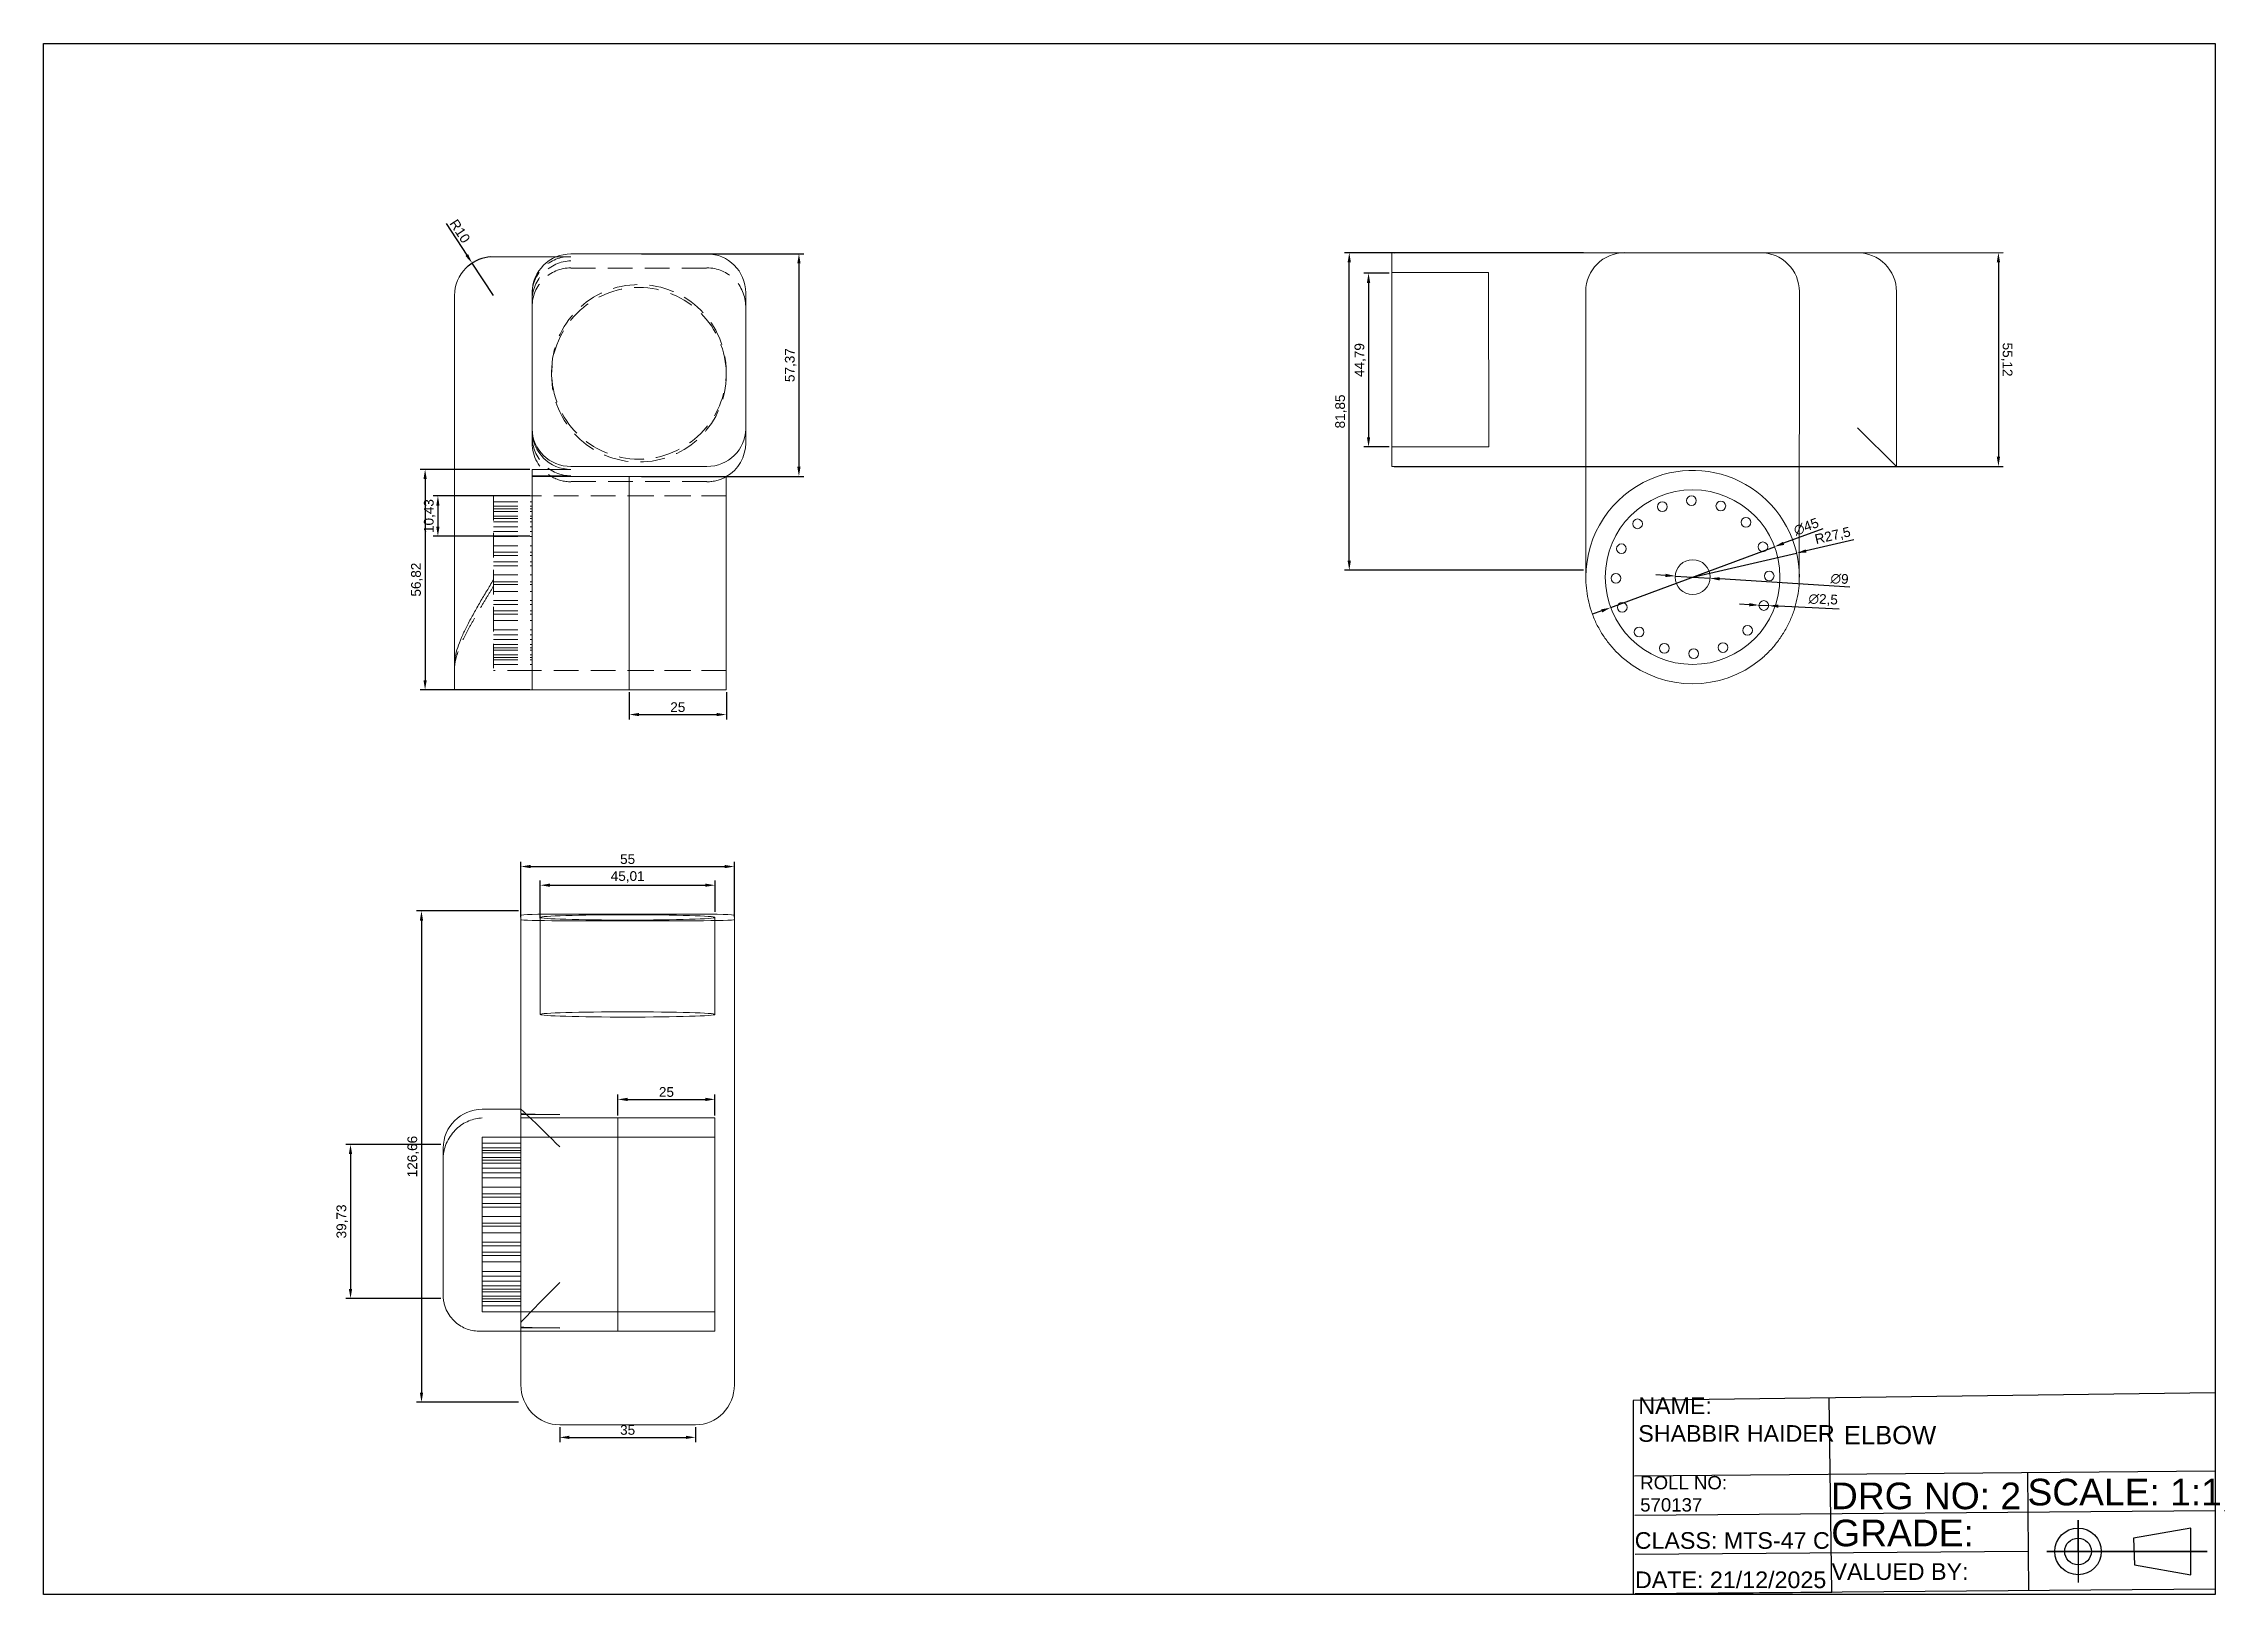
# Paper-space layout 'Layout1' of a CAD drawing. Header units: millimetres. Extents: x -143 to 419, y -104 to 295.
import ezdxf

# ---------------------------------------------------------------- set-up
doc = ezdxf.new("R2010")
doc.units = ezdxf.units.MM
doc.linetypes.add('HIDDENX2', pattern=[19.05, 12.7, -6.35])
doc.styles.get("Standard").update_dxf_attribs({"font": 'arial.ttf'})
doc.dimstyles.new('ISO-25', dxfattribs={"dimtxt": 2.5, "dimasz": 2.5, "dimexe": 1.25, "dimexo": 0.625, "dimtad": 1, "dimtxsty": 'Standard', "dimcen": 2.5, "dimadec": 0, "dimazin": 0, "dimtfac": 1, "dimtmove": 0, "dimatfit": 3, "dimfxl": 1, "dimarcsym": 0})

# ---------------------------------------------------------------- blocks, each defined once
blk = doc.blocks.new('A$Cbcca7b1d')
at = {"color": 0, "linetype": 'Continuous', "lineweight": 0}
for p, q in [((-113.4, 211.1), (-113.4, 111.1)), ((-103.4, 210), (-103.4, 160)), ((-93.4, 211.7), (-23.4, 211.7)), ((-23.4, 208.3), (-93.4, 208.3)), ((-13.4, 210), (-13.4, 160)), ((-3.4, -28.8), (-3.4, 211.1)), ((-133.4, 111.1), (-113.4, 111.1)), ((-113.4, 111.1), (-113.4, 109)), ((-113.4, 111.1), (-113.4, 111.1)), ((-93.4, 108.4), (-113.4, 108.4)), ((-113.4, 108.4), (-113.4, 1.2)), ((-113.4, 106.7), (-63.4, 106.7)), ((-63.4, 75), (-63.4, 106.7)), ((-63.4, 106.7), (-63.4, -3.3)), ((-13.4, 106.7), (-63.4, 106.7)), ((-13.4, 106.7), (-13.4, -3.3)), ((-153.4, 91.1), (-153.4, 21.2)), ((-133.4, 96.7), (-133.4, 6.7)), ((-113.4, 96.7), (-133.4, 96.7)), ((-133.4, 96.7), (-133.4, 70.7)), ((-113.4, 96.7), (-133.4, 96.7)), ((-133.4, 93.6), (-113.4, 93.6)), ((-133.4, 91.3), (-113.4, 91.3)), ((-133.4, 89.9), (-113.4, 89.9)), ((-13.4, 96.7), (-113.4, 96.7)), ((-63.4, 96.7), (-13.4, 96.7)), ((-133.4, 88.6), (-113.4, 88.6)), ((-133.4, 86.3), (-113.4, 86.3)), ((-133.4, 84.9), (-113.4, 84.9)), ((-133.4, 83.3), (-113.4, 83.3)), ((-133.4, 80.8), (-113.4, 80.8)), ((-133.4, 78.3), (-113.4, 78.3)), ((-133.4, 75.8), (-113.4, 75.8)), ((-133.4, 70.9), (-113.4, 70.9)), ((-133.4, 70.7), (-133.4, 6.7)), ((-133.4, 67.6), (-113.4, 67.6)), ((-63.4, -3.3), (-63.4, 75)), ((-133.4, 65.9), (-113.4, 65.9)), ((-133.4, 62.6), (-113.4, 62.6)), ((-133.4, 60.7), (-113.4, 60.7)), ((-133.4, 55.9), (-113.4, 55.9)), ((-133.4, 52.4), (-113.4, 52.4)), ((-133.4, 50.9), (-113.4, 50.9)), ((-133.4, 47.4), (-113.4, 47.4)), ((-133.4, 42.7), (-113.4, 42.7)), ((-133.4, 40.7), (-113.4, 40.7)), ((-133.4, 37.5), (-113.4, 37.5)), ((-133.4, 35.7), (-113.4, 35.7)), ((-133.4, 32.5), (-113.4, 32.5)), ((-133.4, 27.5), (-113.4, 27.5)), ((-133.4, 25.1), (-113.4, 25.1)), ((-133.4, 22.5), (-113.4, 22.5)), ((-153.4, 21.2), (-153.4, 15.4)), ((-133.4, 20.1), (-113.4, 20.1)), ((-133.4, 18.4), (-113.4, 18.4)), ((-133.4, 17.1), (-113.4, 17.1)), ((-133.4, 14.8), (-113.4, 14.8)), ((-133.4, 13.4), (-113.4, 13.4)), ((-133.4, 12.1), (-113.4, 12.1)), ((-133.4, 9.8), (-113.4, 9.8)), ((-113.4, 6.7), (-133.4, 6.7)), ((-113.4, 6.7), (-133.4, 6.7)), ((-13.4, 6.7), (-113.4, 6.7)), ((-113.4, 1.2), (-113.4, -28.8)), ((-63.4, 6.7), (-13.4, 6.7)), ((-134.4, -3.3), (-113.4, -3.3)), ((-113.4, -1.6), (-93.4, -1.6)), ((-113.4, -3.3), (-63.4, -3.3)), ((-13.4, -3.3), (-63.4, -3.3)), ((-113.4, -28.8), (-113.4, -30.9)), ((-3.4, -30.9), (-3.4, -28.8)), ((-93.4, -51.5), (-23.4, -51.5))]:
    blk.add_line(p, q, dxfattribs=at)
blk.add_arc((-133.4, 91.1), 20, 90, 180, dxfattribs=at)
for centre, major_axis, ratio, start_param, end_param in [((-93.4, 211.1), (-20, 0), 0.030353, -1.570796, 0), ((-93.4, 208.9), (-20, 0), 0.030353, 0, 1.570796), ((-23.4, 211.1), (20, 0), 0.030353, 0, 1.570796), ((-23.4, 208.9), (20, 0), 0.030353, -1.570796, 0), ((-58.4, 160), (-45, 0), 0.030353, -3.141592653589793, 3.141592653589793), ((-93.4, 91.1), (-20, 20), 0.01518, -1.555617, -0.015179), ((-93.4, 91.1), (-20, 20), 0.01518, -0.015179, 0.015179), ((-93.4, 21.2), (20, 20), 0.01518, 1.555617, 3.126414)]:
    blk.add_ellipse(centre, major_axis=major_axis, ratio=ratio, start_param=start_param, end_param=end_param, dxfattribs=at)
blk.add_ellipse((-58.4, 210), major_axis=(45, 0), ratio=0.030353, dxfattribs=at)
at = {"color": 0, "linetype": 'Continuous', "lineweight": 0, "extrusion": (0, 0, -1)}
for centre, major_axis, ratio, start_param, end_param in [((-93.4, 109), (20, 0), 0.030353, 1.570796, 3.141593), ((-93.4, -1), (-20, 0), 0.030353, -1.570796, 0), ((-93.4, -30.9), (0, 20.6), 0.970975, -3.141593, -1.570796), ((-23.4, -30.9), (0, 20.6), 0.970975, 1.570796, 3.141593)]:
    blk.add_ellipse(centre, major_axis=major_axis, ratio=ratio, start_param=start_param, end_param=end_param, dxfattribs=at)
at = {"color": 0, "linetype": 'Continuous', "lineweight": 0}
for points, knots in [([(-133.4, 106.7), (-134.5, 106.6), (-135.7, 106.4), (-138, 105.9), (-139.1, 105.6), (-141.3, 104.6), (-142.5, 104.1), (-144.6, 102.7), (-145.6, 101.9), (-147.5, 100.1), (-148.4, 99.1), (-150, 96.9), (-150.8, 95.7), (-152, 93.1), (-152.5, 91.7), (-153, 89.5), (-153.2, 88.7), (-153.4, 87.1), (-153.4, 86.2), (-153.4, 85.4)], [0, 0, 0, 0, 6.522903, 6.522903, 13.045806, 13.045806, 19.568709, 19.568709, 26.091612, 26.091612, 32.614515, 32.614515, 39.137418, 39.137418, 45.660321, 45.660321, 48.921772, 48.921772, 52.183224, 52.183224, 52.183224, 52.183224]), ([(-153.4, 15.4), (-153.4, 14.6), (-153.4, 13.8), (-153.2, 12.3), (-153, 11.5), (-152.5, 9.4), (-152, 8.1), (-150.8, 5.7), (-150, 4.6), (-148.4, 2.6), (-147.5, 1.7), (-145.6, 0.2), (-144.6, -0.5), (-142.5, -1.6), (-141.3, -2.1), (-139.1, -2.8), (-138, -3), (-135.7, -3.3), (-134.5, -3.3), (-133.4, -3.3)], [117.269479, 117.269479, 117.269479, 117.269479, 120.530931, 120.530931, 123.792382, 123.792382, 130.315285, 130.315285, 136.838188, 136.838188, 143.361091, 143.361091, 149.883994, 149.883994, 156.406897, 156.406897, 162.9298, 162.9298, 169.452703, 169.452703, 169.452703, 169.452703])]:
    blk.add_open_spline(points, degree=3, knots=knots, dxfattribs=at)
blk = doc.blocks.new('A$C18f6b74b')
at = {"color": 0, "linetype": 'Continuous', "lineweight": 0, "extrusion": (0, 1, -2.22045e-16)}
for p, q in [((3850.2, 45), (3882.6, 45)), ((3960.2, 46.5), (3890.2, 46.5)), ((3830.2, 25), (3830.2, -164.5)), ((3870.2, 26.5), (3870.2, -43.7)), ((3980.2, -43.7), (3980.2, 26.5)), ((3870.2, -43.7), (3870.2, -44.6)), ((3980.2, -51), (3980.2, -43.7)), ((3870.2, -64.6), (3890.2, -64.6)), ((3870.2, -64.6), (3870.2, -121.5)), ((3890.2, -63), (3960.2, -63)), ((3890.2, -67.9), (3870.2, -67.9)), ((3870.2, -68.2), (3920.2, -68.2)), ((3920.2, -178.2), (3920.2, -68.2)), ((3920.2, -68.2), (3920.2, -178.2)), ((3970.2, -68.2), (3920.2, -68.2)), ((3970.2, -68.2), (3970.2, -178.2)), ((3870.2, -121.5), (3870.2, -178.2)), ((3870.2, -178.2), (3870.2, -121.5)), ((3830.2, -178.2), (3830.2, -164.5)), ((3830.2, -178.2), (3870.2, -178.2)), ((3870.2, -178.2), (3920.2, -178.2)), ((3970.2, -178.2), (3920.2, -178.2))]:
    blk.add_line(p, q, dxfattribs=at)
at = {"color": 0, "linetype": 'HIDDENX2', "lineweight": 0, "extrusion": (0, 1, -2.22045e-16)}
for p, q in [((3882.6, 45), (3889.6, 45)), ((3890.2, 39.2), (3960.2, 39.2)), ((3880.2, -15.8), (3880.2, -14.3)), ((3970.2, -15.8), (3970.2, -14.3)), ((3870.2, -44.6), (3870.2, -47.9)), ((3870.2, -47.9), (3870.2, -51)), ((3850.2, -78.2), (3850.2, -168.2)), ((3870.2, -78.2), (3850.2, -78.2)), ((3850.2, -78.2), (3850.2, -168.2)), ((3870.2, -78.2), (3850.2, -78.2)), ((3970.2, -78.2), (3870.2, -78.2)), ((3960.2, -70.9), (3890.2, -70.9)), ((3920.2, -78.2), (3970.2, -78.2)), ((3850.2, -81.3), (3870.2, -81.3)), ((3850.2, -83.6), (3870.2, -83.6)), ((3850.2, -84.9), (3870.2, -84.9)), ((3850.2, -86.3), (3870.2, -86.3)), ((3850.2, -88.6), (3870.2, -88.6)), ((3850.2, -89.9), (3870.2, -89.9)), ((3850.2, -91.6), (3870.2, -91.6)), ((3850.2, -94.1), (3870.2, -94.1)), ((3850.2, -96.6), (3870.2, -96.6)), ((3850.2, -99.1), (3870.2, -99.1)), ((3850.2, -104), (3870.2, -104)), ((3850.2, -107.2), (3870.2, -107.2)), ((3850.2, -109), (3870.2, -109)), ((3850.2, -112.2), (3870.2, -112.2)), ((3850.2, -114.2), (3870.2, -114.2)), ((3850.2, -118.9), (3870.2, -118.9)), ((3850.2, -122.5), (3870.2, -122.5)), ((3850.2, -123.9), (3870.2, -123.9)), ((3850.2, -127.5), (3870.2, -127.5)), ((3850.2, -132.2), (3870.2, -132.2)), ((3850.2, -134.2), (3870.2, -134.2)), ((3850.2, -137.4), (3870.2, -137.4)), ((3850.2, -139.2), (3870.2, -139.2)), ((3850.2, -142.4), (3870.2, -142.4)), ((3850.2, -147.3), (3870.2, -147.3)), ((3850.2, -149.8), (3870.2, -149.8)), ((3850.2, -152.3), (3870.2, -152.3)), ((3850.2, -154.8), (3870.2, -154.8)), ((3850.2, -156.5), (3870.2, -156.5)), ((3850.2, -157.8), (3870.2, -157.8)), ((3850.2, -160.1), (3870.2, -160.1)), ((3850.2, -161.5), (3870.2, -161.5)), ((3850.2, -162.8), (3870.2, -162.8)), ((3850.2, -165.1), (3870.2, -165.1)), ((3850.2, -168.2), (3850.2, -168.2)), ((3870.2, -168.2), (3850.2, -168.2)), ((3870.2, -168.2), (3850.2, -168.2)), ((3970.2, -168.2), (3870.2, -168.2)), ((3920.2, -168.2), (3970.2, -168.2))]:
    blk.add_line(p, q, dxfattribs=at)
at = {"color": 0, "linetype": 'Continuous', "lineweight": 0, "extrusion": (0, -2.22045e-16, -1)}
for centre, start, end in [((-3850.2, 25), 0, 90), ((-3890.2, 26.5), 0, 90), ((-3960.2, 26.5), 90, 180)]:
    blk.add_arc(centre, 20, start, end, dxfattribs=at)
at = {"color": 0, "linetype": 'HIDDENX2', "lineweight": 0}
for centre, major_axis, ratio, start_param, end_param in [((3890.2, 25), (-14.4, 14.4), 0.970094, -0.800577, 0.770219), ((3890.2, 22.9), (-14.4, -14.4), 0.970094, -2.341015, -0.770219), ((3890.2, 19.3), (-20, 0), 0.999539, -1.570796, 0), ((3960.2, 19.3), (20, 0), 0.999539, 0, 1.570796), ((3925.2, -14.3), (-45, 0), 0.999539, -3.141592653589793, 3.141592653589793), ((3890.2, -51), (-20, 0), 0.999539, 0, 1.012508), ((3890.2, -51), (20, 0), 0.999539, -2.100821, -1.570796), ((3960.2, -51), (20, 0), 0.999539, -1.570796, -1.047198)]:
    blk.add_ellipse(centre, major_axis=major_axis, ratio=ratio, start_param=start_param, end_param=end_param, dxfattribs=at)
blk.add_ellipse((3925.2, -15.8), major_axis=(45, 0), ratio=0.999539, dxfattribs=at)
at = {"color": 0, "linetype": 'Continuous', "lineweight": 0, "extrusion": (7.00649e-46, -2.22045e-16, -1)}
blk.add_ellipse((3890.2, -43.7), major_axis=(20, 0), ratio=0.969186, start_param=-4.712389, end_param=-3.141593, dxfattribs=at)
at = {"color": 0, "linetype": 'Continuous', "lineweight": 0, "extrusion": (1.75162e-46, -2.22045e-16, -1)}
blk.add_ellipse((3890.2, -44.6), major_axis=(-20, 0), ratio=0.999539, start_param=-1.570796, end_param=0, dxfattribs=at)
at = {"color": 0, "linetype": 'Continuous', "lineweight": 0, "extrusion": (0, -2.22045e-16, -1)}
blk.add_ellipse((3960.2, -43.7), major_axis=(20, 0), ratio=0.969186, start_param=0, end_param=1.570796, dxfattribs=at)
at = {"color": 0, "linetype": 'HIDDENX2', "lineweight": 0, "extrusion": (0, -2.22045e-16, -1)}
blk.add_ellipse((3890.2, -47.9), major_axis=(20, 0), ratio=0.999539, start_param=1.570796, end_param=3.141593, dxfattribs=at)
at = {"color": 0, "linetype": 'Continuous', "lineweight": 0}
for centre, start_param, end_param in [((3960.2, -51), -1.047198, 0), ((3890.2, -51), -2.129085, -2.100821)]:
    blk.add_ellipse(centre, major_axis=(20, 0), ratio=0.999539, start_param=start_param, end_param=end_param, dxfattribs=at)
blk.add_open_spline([(3830.2, -164.5), (3830.2, -163.8), (3830.3, -163.1), (3830.5, -161.6), (3830.6, -160.8), (3831.2, -158.5), (3831.7, -156.8), (3832.9, -153.5), (3833.6, -151.7), (3835.2, -148.1), (3836.1, -146.3), (3838, -142.6), (3839.1, -140.7), (3841.2, -136.8), (3842.3, -134.9), (3844.5, -131), (3845.7, -129.1), (3848, -125.3), (3849.1, -123.4), (3850.2, -121.5)], degree=3, knots=[117.269479, 117.269479, 117.269479, 117.269479, 120.530931, 120.530931, 123.792382, 123.792382, 130.315285, 130.315285, 136.838188, 136.838188, 143.361091, 143.361091, 149.883994, 149.883994, 156.406897, 156.406897, 162.9298, 162.9298, 169.452703, 169.452703, 169.452703, 169.452703], dxfattribs=at)
at = {"color": 0, "linetype": 'HIDDENX2', "lineweight": 0}
blk.add_open_spline([(3850.2, -124.9), (3849.1, -126.7), (3848, -128.6), (3845.7, -132.4), (3844.5, -134.3), (3842.3, -138.2), (3841.2, -140.1), (3839.1, -143.8), (3838, -145.7), (3836.1, -149.3), (3835.2, -151.1), (3833.6, -154.5), (3832.9, -156.2), (3831.7, -159.4), (3831.2, -161), (3830.6, -163.2), (3830.5, -163.9), (3830.3, -165.3), (3830.2, -166), (3830.2, -166.7)], degree=3, knots=[0, 0, 0, 0, 6.522903, 6.522903, 13.045806, 13.045806, 19.568709, 19.568709, 26.091612, 26.091612, 32.614515, 32.614515, 39.137418, 39.137418, 45.660321, 45.660321, 48.921772, 48.921772, 52.183224, 52.183224, 52.183224, 52.183224], dxfattribs=at)
blk = doc.blocks.new('A$C8be877e8')
at = {"color": 0, "linetype": 'Continuous', "lineweight": 0, "extrusion": (-2.22045e-16, 1, -2.22045e-16)}
for p, q in [((-1613.1, 169.7), (-1663.1, 168.2)), ((-1733.1, 166.1), (-1853, 162.4)), ((-1852.4, 142.5), (-1853, 162.4)), ((-1663.1, 168.2), (-1733.1, 166.1)), ((-1852.7, 152.3), (-1802.8, 153.8)), ((-1800, 63.9), (-1802.8, 153.8)), ((-1638.1, 1.7), (-1642.5, 148.8)), ((-1589.8, 60.1), (-1592.5, 150.3)), ((-1850.3, 72.2), (-1852.4, 142.5)), ((-1752.5, 145.5), (-1748, -1.7)), ((-1610.4, 79.5), (-1589.8, 60.1)), ((-1849.7, 52.3), (-1850.3, 72.2)), ((-1850, 62.4), (-1800, 63.9)), ((-1749.7, 55.3), (-1639.8, 58.6)), ((-1639.8, 58.6), (-1589.8, 60.1)), ((-1849.7, 52.3), (-1749.7, 55.3))]:
    blk.add_line(p, q, dxfattribs=at)
at = {"color": 0, "linetype": 'Continuous', "lineweight": 0}
blk.add_circle((-1693, 0), 45, dxfattribs=at)
blk.add_circle((-1693, 0), 45, dxfattribs=at)
at = {"color": 0, "linetype": 'Continuous', "lineweight": 0, "extrusion": (4.93038e-32, -2.22045e-16, -1)}
for centre, radius in [((1709.7, 35.8), 2.5), ((1694.8, 39.4), 2.5), ((1679.6, 37.1), 2.5), ((1722.2, 26.6), 2.5), ((1666.4, 29.1), 2.5), ((1730.1, 13.5), 2.5), ((1657.3, 16.7), 2.5), ((1732.5, -1.8), 2.5), ((1693, 0), 9), ((1653.6, 1.8), 2.5), ((1655.9, -13.5), 2.5), ((1728.8, -16.7), 2.5), ((1719.7, -29.1), 2.5), ((1676.3, -35.8), 2.5), ((1663.9, -26.6), 2.5), ((1706.5, -37.1), 2.5), ((1691.3, -39.4), 2.5)]:
    blk.add_circle(centre, radius, dxfattribs=at)
for centre, radius, start, end in [((1612.5, 149.7), 20, 88.2606, 178.2606), ((1732.5, 146.1), 20, 358.2606, 88.2606), ((1662.5, 148.2), 20, 88.2606, 178.2606), ((1693, 0), 55, 228.7394, 307.7818)]:
    blk.add_arc(centre, radius, start, end, dxfattribs=at)
at = {"color": 0, "linetype": 'Continuous', "lineweight": 0}
for start, end in [(115.0582, 181.7394), (1.7394, 115.0582)]:
    blk.add_arc((-1693, 0), 55, start, end, dxfattribs=at)
for points, knots in [([(-1656.8, -41.3), (-1655.9, -40.6), (-1655.2, -39.9), (-1653.6, -38.4), (-1652.9, -37.6), (-1650.8, -35.3), (-1649.5, -33.6), (-1647.1, -30.3), (-1646, -28.5), (-1644, -24.9), (-1643.1, -23.1), (-1641.5, -19.4), (-1640.8, -17.5), (-1639.7, -13.6), (-1639.3, -11.7), (-1638.6, -7.8), (-1638.3, -5.9), (-1638, -2.1), (-1638, -0.2), (-1638.1, 1.7)], [117.269479, 117.269479, 117.269479, 117.269479, 120.530931, 120.530931, 123.792382, 123.792382, 130.315285, 130.315285, 136.838188, 136.838188, 143.361091, 143.361091, 149.883994, 149.883994, 156.406897, 156.406897, 162.9298, 162.9298, 169.452703, 169.452703, 169.452703, 169.452703]), ([(-1748, -1.7), (-1747.9, -3.5), (-1747.8, -5.4), (-1747.3, -9.2), (-1746.9, -11.1), (-1746, -15), (-1745.4, -16.9), (-1744.1, -20.6), (-1743.3, -22.5), (-1741.5, -26.1), (-1740.5, -27.9), (-1738.3, -31.3), (-1737.1, -33), (-1734.5, -36.2), (-1733.1, -37.8), (-1730.8, -40), (-1730, -40.7), (-1728.4, -42.1), (-1727.6, -42.8), (-1726.7, -43.5)], [0, 0, 0, 0, 6.522903, 6.522903, 13.045806, 13.045806, 19.568709, 19.568709, 26.091612, 26.091612, 32.614515, 32.614515, 39.137418, 39.137418, 45.660321, 45.660321, 48.921772, 48.921772, 52.183224, 52.183224, 52.183224, 52.183224])]:
    blk.add_open_spline(points, degree=3, knots=knots, dxfattribs=at)
blk = doc.blocks.new('*D18')
at = {"color": 0, "lineweight": -2, "transparency": 16777216}
for p, q in [((-39.45, 248.99), (-34.12, 240.87)), ((-27.25, 230.43), (-32.74, 238.78))]:
    blk.add_line(p, q, dxfattribs=at)
blk.add_arc((-27.25, 230.43), 10, 93.581, 130.481, dxfattribs=at)
at = {"color": 0, "transparency": 16777216}
blk.add_solid([(-33.77, 241.1), (-34.47, 240.64), (-32.74, 238.78)], dxfattribs=at)
at = {"layer": 'Defpoints', "color": 0, "transparency": 16777216}
for p in [(-32.74, 238.78, 1021164.75), (-27.25, 230.43, 1021164.75)]:
    blk.add_point(p, dxfattribs=at)
at = {"color": 0, "transparency": 16777216, "insert": (-35.88, 247.02), "char_height": 2.5, "attachment_point": 5, "rotation": 303.3191}
blk.add_mtext('R10', dxfattribs=at)
blk = doc.blocks.new('*D19')
at = {"color": 0, "lineweight": -2, "transparency": 16777216}
for p, q in [((10.87, 241.19), (52.7, 241.19)), ((51.45, 238.69), (51.45, 186.31)), ((10.87, 183.81), (52.7, 183.81))]:
    blk.add_line(p, q, dxfattribs=at)
at = {"color": 0, "transparency": 16777216}
for points in [[(51.03, 238.69), (51.87, 238.69), (51.45, 241.19)], [(51.03, 186.31), (51.87, 186.31), (51.45, 183.81)]]:
    blk.add_solid(points, dxfattribs=at)
at = {"layer": 'Defpoints', "color": 0, "transparency": 16777216}
for p in [(10.25, 241.19, 1021164.75), (10.25, 183.81, 1021164.75), (51.45, 183.81)]:
    blk.add_point(p, dxfattribs=at)
at = {"color": 0, "transparency": 16777216, "insert": (49.32, 212.5), "char_height": 2.5, "attachment_point": 5, "rotation": 90}
blk.add_mtext('57,37', dxfattribs=at)
blk = doc.blocks.new('*D20')
at = {"color": 0, "lineweight": -2, "transparency": 16777216}
for p, q in [((-17.88, 185.63), (-46.1, 185.63)), ((-44.85, 183.13), (-44.85, 131.31)), ((-17.88, 128.81), (-46.1, 128.81))]:
    blk.add_line(p, q, dxfattribs=at)
at = {"color": 0, "transparency": 16777216}
for points in [[(-45.26, 183.13), (-44.43, 183.13), (-44.85, 185.63)], [(-45.26, 131.31), (-44.43, 131.31), (-44.85, 128.81)]]:
    blk.add_solid(points, dxfattribs=at)
at = {"layer": 'Defpoints', "color": 0, "transparency": 16777216}
for p in [(-17.25, 185.63, 1021164.75), (-44.85, 128.81), (-17.25, 128.81, 1021164.75)]:
    blk.add_point(p, dxfattribs=at)
at = {"color": 0, "transparency": 16777216, "insert": (-46.97, 157.22), "char_height": 2.5, "attachment_point": 5, "rotation": 90}
blk.add_mtext('56,82', dxfattribs=at)
blk = doc.blocks.new('*D21')
at = {"color": 0, "lineweight": -2, "transparency": 16777216}
for p, q in [((-17.88, 178.81), (-42.8, 178.81)), ((-41.55, 176.31), (-41.55, 170.88)), ((-17.88, 168.38), (-42.8, 168.38))]:
    blk.add_line(p, q, dxfattribs=at)
at = {"color": 0, "transparency": 16777216}
for points in [[(-41.97, 176.31), (-41.14, 176.31), (-41.55, 178.81)], [(-41.97, 170.88), (-41.14, 170.88), (-41.55, 168.38)]]:
    blk.add_solid(points, dxfattribs=at)
at = {"layer": 'Defpoints', "color": 0, "transparency": 16777216}
for p in [(-17.25, 178.81, 1021164.75), (-41.55, 168.38), (-17.25, 168.38, 1021164.75)]:
    blk.add_point(p, dxfattribs=at)
at = {"color": 0, "transparency": 16777216, "insert": (-43.68, 173.6), "char_height": 2.5, "attachment_point": 5, "rotation": 90}
blk.add_mtext('10,43', dxfattribs=at)
blk = doc.blocks.new('*D22')
at = {"color": 0, "lineweight": -2, "transparency": 16777216}
for p, q in [((7.75, 128.19), (7.75, 121.2)), ((32.75, 128.19), (32.75, 121.2)), ((10.25, 122.45), (30.25, 122.45))]:
    blk.add_line(p, q, dxfattribs=at)
at = {"color": 0, "transparency": 16777216}
for points in [[(10.25, 122.87), (10.25, 122.03), (7.75, 122.45)], [(30.25, 122.87), (30.25, 122.03), (32.75, 122.45)]]:
    blk.add_solid(points, dxfattribs=at)
at = {"layer": 'Defpoints', "color": 0, "transparency": 16777216}
for p in [(7.75, 128.81, 1021164.75), (32.75, 128.81, 1021164.75), (32.75, 122.45)]:
    blk.add_point(p, dxfattribs=at)
at = {"color": 0, "transparency": 16777216, "insert": (20.25, 124.35), "char_height": 2.5, "attachment_point": 5}
blk.add_mtext('25', dxfattribs=at)
blk = doc.blocks.new('*D23')
at = {"color": 0, "lineweight": -2, "transparency": 16777216}
for p, q in [((-20.18, 70.27), (-20.18, 84.53)), ((34.82, 70.27), (34.82, 84.53)), ((-17.68, 83.28), (32.32, 83.28))]:
    blk.add_line(p, q, dxfattribs=at)
at = {"color": 0, "transparency": 16777216}
for points in [[(-17.68, 83.7), (-17.68, 82.86), (-20.18, 83.28)], [(32.32, 83.7), (32.32, 82.86), (34.82, 83.28)]]:
    blk.add_solid(points, dxfattribs=at)
at = {"layer": 'Defpoints', "color": 0, "transparency": 16777216}
for p in [(34.82, 83.28), (-20.18, 69.64), (34.82, 69.64)]:
    blk.add_point(p, dxfattribs=at)
at = {"color": 0, "transparency": 16777216, "insert": (7.32, 85.18), "char_height": 2.5, "attachment_point": 5}
blk.add_mtext('55', dxfattribs=at)
blk = doc.blocks.new('*D24')
at = {"color": 0, "lineweight": -2, "transparency": 16777216}
for p, q in [((-15.18, 70), (-15.18, 79.72)), ((29.83, 71.59), (29.83, 79.72)), ((-12.68, 78.47), (27.33, 78.47))]:
    blk.add_line(p, q, dxfattribs=at)
at = {"color": 0, "transparency": 16777216}
for points in [[(-12.68, 78.89), (-12.68, 78.06), (-15.18, 78.47)], [(27.33, 78.89), (27.33, 78.06), (29.83, 78.47)]]:
    blk.add_solid(points, dxfattribs=at)
at = {"layer": 'Defpoints', "color": 0, "transparency": 16777216}
for p in [(29.83, 78.47), (-15.18, 69.38), (29.83, 70.97)]:
    blk.add_point(p, dxfattribs=at)
at = {"color": 0, "transparency": 16777216, "insert": (7.33, 80.6), "char_height": 2.5, "attachment_point": 5}
blk.add_mtext('45,01', dxfattribs=at)
blk = doc.blocks.new('*D25')
at = {"color": 0, "lineweight": -2, "transparency": 16777216}
for p, q in [((-20.8, 71.87), (-47.03, 71.87)), ((-45.78, 69.37), (-45.78, -52.29)), ((-20.8, -54.79), (-47.03, -54.79))]:
    blk.add_line(p, q, dxfattribs=at)
at = {"color": 0, "transparency": 16777216}
for points in [[(-46.2, 69.37), (-45.36, 69.37), (-45.78, 71.87)], [(-46.2, -52.29), (-45.36, -52.29), (-45.78, -54.79)]]:
    blk.add_solid(points, dxfattribs=at)
at = {"layer": 'Defpoints', "color": 0, "transparency": 16777216}
for p in [(-20.18, 71.87), (-45.78, -54.79), (-20.18, -54.79)]:
    blk.add_point(p, dxfattribs=at)
at = {"color": 0, "transparency": 16777216, "insert": (-47.91, 8.54), "char_height": 2.5, "attachment_point": 5, "rotation": 90}
blk.add_mtext('126,66', dxfattribs=at)
blk = doc.blocks.new('*D26')
at = {"color": 0, "lineweight": -2, "transparency": 16777216}
for p, q in [((-10.18, -61.23), (-10.18, -65.07)), ((24.82, -61.23), (24.82, -65.07)), ((-7.68, -63.82), (22.32, -63.82))]:
    blk.add_line(p, q, dxfattribs=at)
at = {"color": 0, "transparency": 16777216}
for points in [[(-7.68, -63.4), (-7.68, -64.24), (-10.18, -63.82)], [(22.32, -63.4), (22.32, -64.24), (24.82, -63.82)]]:
    blk.add_solid(points, dxfattribs=at)
at = {"layer": 'Defpoints', "color": 0, "transparency": 16777216}
for p in [(-10.18, -60.6), (24.82, -60.6), (24.82, -63.82)]:
    blk.add_point(p, dxfattribs=at)
at = {"color": 0, "transparency": 16777216, "insert": (7.32, -61.92), "char_height": 2.5, "attachment_point": 5}
blk.add_mtext('35', dxfattribs=at)
blk = doc.blocks.new('*D27')
at = {"color": 0, "lineweight": -2, "transparency": 16777216}
for p, q in [((-40.76, 11.68), (-65.31, 11.68)), ((-64.06, 9.18), (-64.06, -25.55)), ((-40.76, -28.05), (-65.31, -28.05))]:
    blk.add_line(p, q, dxfattribs=at)
at = {"color": 0, "transparency": 16777216}
for points in [[(-64.48, 9.18), (-63.64, 9.18), (-64.06, 11.68)], [(-64.48, -25.55), (-63.64, -25.55), (-64.06, -28.05)]]:
    blk.add_solid(points, dxfattribs=at)
at = {"layer": 'Defpoints', "color": 0, "transparency": 16777216}
for p in [(-40.14, 11.68), (-64.06, -28.05), (-40.14, -28.05)]:
    blk.add_point(p, dxfattribs=at)
at = {"color": 0, "transparency": 16777216, "insert": (-66.19, -8.18), "char_height": 2.5, "attachment_point": 5, "rotation": 90}
blk.add_mtext('39,73', dxfattribs=at)
blk = doc.blocks.new('*D28')
at = {"color": 0, "lineweight": -2, "transparency": 16777216}
for p, q in [((4.82, 19.13), (4.82, 24.52)), ((7.32, 23.27), (27.32, 23.27)), ((29.82, 19.13), (29.82, 24.52))]:
    blk.add_line(p, q, dxfattribs=at)
at = {"color": 0, "transparency": 16777216}
for points in [[(7.32, 23.69), (7.32, 22.85), (4.82, 23.27)], [(27.32, 23.69), (27.32, 22.85), (29.82, 23.27)]]:
    blk.add_solid(points, dxfattribs=at)
at = {"layer": 'Defpoints', "color": 0, "transparency": 16777216}
for p in [(29.82, 23.27), (4.82, 18.51), (29.82, 18.51)]:
    blk.add_point(p, dxfattribs=at)
at = {"color": 0, "transparency": 16777216, "insert": (17.32, 25.17), "char_height": 2.5, "attachment_point": 5}
blk.add_mtext('25', dxfattribs=at)
blk = doc.blocks.new('*D29')
at = {"color": 0, "lineweight": -2, "transparency": 16777216}
for p, q in [((315.17, 170.32), (305.08, 166.58)), ((260.56, 150.02), (302.74, 165.7)), ((258.22, 149.15), (255.87, 148.28))]:
    blk.add_line(p, q, dxfattribs=at)
at = {"color": 0, "transparency": 16777216}
for points in [[(304.94, 166.97), (305.23, 166.18), (302.74, 165.7)], [(258.07, 149.54), (258.36, 148.76), (260.56, 150.02)]]:
    blk.add_solid(points, dxfattribs=at)
at = {"layer": 'Defpoints', "color": 0, "transparency": 16777216}
for p in [(302.74, 165.7, 1021221.71), (260.56, 150.02, 1021221.71)]:
    blk.add_point(p, dxfattribs=at)
at = {"color": 0, "transparency": 16777216, "insert": (310.93, 170.85), "char_height": 2.5, "attachment_point": 5, "rotation": 20.3957}
blk.add_mtext('∅45', dxfattribs=at)
blk = doc.blocks.new('*D30')
at = {"color": 0, "lineweight": -2, "transparency": 16777216}
for p, q in [((281.65, 157.86), (308.44, 164.05)), ((323.21, 167.47), (310.88, 164.62))]:
    blk.add_line(p, q, dxfattribs=at)
at = {"color": 0, "transparency": 16777216}
blk.add_solid([(310.79, 165.02), (310.97, 164.21), (308.44, 164.05)], dxfattribs=at)
at = {"layer": 'Defpoints', "color": 0, "transparency": 16777216}
for p in [(308.44, 164.05, 1021221.71), (281.65, 157.86, 1021221.71)]:
    blk.add_point(p, dxfattribs=at)
at = {"color": 0, "transparency": 16777216, "insert": (317.78, 168.39), "char_height": 2.5, "attachment_point": 5, "rotation": 13.0101}
blk.add_mtext('R27,5', dxfattribs=at)
blk = doc.blocks.new('*D31')
at = {"color": 0, "lineweight": -2, "transparency": 16777216}
for p, q in [((296.24, 150.76), (293.74, 150.89)), ((298.74, 150.64), (301.24, 150.51)), ((319.44, 149.6), (303.73, 150.39))]:
    blk.add_line(p, q, dxfattribs=at)
at = {"color": 0, "transparency": 16777216}
for points in [[(296.26, 151.18), (296.22, 150.34), (298.74, 150.64)], [(303.75, 150.8), (303.71, 149.97), (301.24, 150.51)]]:
    blk.add_solid(points, dxfattribs=at)
at = {"layer": 'Defpoints', "color": 0, "transparency": 16777216}
for p in [(298.74, 150.64, 1021221.71), (301.24, 150.51, 1021221.71)]:
    blk.add_point(p, dxfattribs=at)
at = {"color": 0, "transparency": 16777216, "insert": (315.29, 151.98), "char_height": 2.5, "attachment_point": 5, "rotation": 357.1477}
blk.add_mtext('∅2,5', dxfattribs=at)
blk = doc.blocks.new('*D32')
at = {"color": 0, "lineweight": -2, "transparency": 16777216}
for p, q in [((274.66, 158.31), (272.17, 158.47)), ((277.16, 158.15), (286.14, 157.57)), ((322.18, 155.26), (288.63, 157.41))]:
    blk.add_line(p, q, dxfattribs=at)
at = {"color": 0, "transparency": 16777216}
for points in [[(274.69, 158.73), (274.64, 157.89), (277.16, 158.15)], [(288.66, 157.83), (288.61, 157), (286.14, 157.57)]]:
    blk.add_solid(points, dxfattribs=at)
at = {"layer": 'Defpoints', "color": 0, "transparency": 16777216}
for p in [(277.16, 158.15, 1021221.71), (286.14, 157.57, 1021221.71)]:
    blk.add_point(p, dxfattribs=at)
at = {"color": 0, "transparency": 16777216, "insert": (319.51, 157.41), "char_height": 2.5, "attachment_point": 5, "rotation": 356.331}
blk.add_mtext('∅9', dxfattribs=at)
blk = doc.blocks.new('*D33')
at = {"color": 0, "lineweight": -2, "transparency": 16777216}
for p, q in [((253.58, 241.47), (191.96, 241.47)), ((193.21, 162.12), (193.21, 238.97)), ((253.58, 159.62), (191.96, 159.62))]:
    blk.add_line(p, q, dxfattribs=at)
at = {"color": 0, "transparency": 16777216}
for points in [[(192.79, 238.97), (193.63, 238.97), (193.21, 241.47)], [(192.79, 162.12), (193.63, 162.12), (193.21, 159.62)]]:
    blk.add_solid(points, dxfattribs=at)
at = {"layer": 'Defpoints', "color": 0, "transparency": 16777216}
for p in [(193.21, 241.47), (254.21, 241.47, 1021221.71), (254.21, 159.62, 1021221.71)]:
    blk.add_point(p, dxfattribs=at)
at = {"color": 0, "transparency": 16777216, "insert": (191.08, 200.55), "char_height": 2.5, "attachment_point": 5, "rotation": 90}
blk.add_mtext('81,85', dxfattribs=at)
blk = doc.blocks.new('*D34')
at = {"color": 0, "lineweight": -2, "transparency": 16777216}
for p, q in [((203.52, 236.2), (196.93, 236.2)), ((198.18, 233.7), (198.18, 193.91)), ((203.52, 191.41), (196.93, 191.41))]:
    blk.add_line(p, q, dxfattribs=at)
at = {"color": 0, "transparency": 16777216}
for points in [[(197.76, 233.7), (198.6, 233.7), (198.18, 236.2)], [(197.76, 193.91), (198.6, 193.91), (198.18, 191.41)]]:
    blk.add_solid(points, dxfattribs=at)
at = {"layer": 'Defpoints', "color": 0, "transparency": 16777216}
for p in [(204.14, 236.2, 1021221.71), (198.18, 191.41), (204.14, 191.41, 1021221.71)]:
    blk.add_point(p, dxfattribs=at)
at = {"color": 0, "transparency": 16777216, "insert": (196.05, 213.8), "char_height": 2.5, "attachment_point": 5, "rotation": 90}
blk.add_mtext('44,79', dxfattribs=at)
blk = doc.blocks.new('*D35')
at = {"color": 0, "lineweight": -2, "transparency": 16777216}
for p, q in [((204.76, 241.47), (361.68, 241.49)), ((360.43, 238.99), (360.44, 188.87)), ((204.77, 186.35), (361.69, 186.37))]:
    blk.add_line(p, q, dxfattribs=at)
at = {"color": 0, "transparency": 16777216}
for points in [[(360.85, 238.99), (360.01, 238.99), (360.43, 241.49)], [(360.85, 188.87), (360.02, 188.87), (360.44, 186.37)]]:
    blk.add_solid(points, dxfattribs=at)
at = {"layer": 'Defpoints', "color": 0, "transparency": 16777216}
for p in [(204.14, 241.47, 1021221.71), (204.15, 186.35, 1021221.71), (360.44, 186.37)]:
    blk.add_point(p, dxfattribs=at)
at = {"color": 0, "transparency": 16777216, "insert": (362.56, 213.93), "char_height": 2.5, "attachment_point": 5, "rotation": 270.0065}
blk.add_mtext('55,12', dxfattribs=at)

psp = doc.layouts.get("Layout1")

# ---------------------------------------------------------------- linework, layer by layer
for p, q in [((416.305, 295.353), (416.305, -104.288)), ((317.533, -103.752, 0.351), (316.874, -53.623)), ((416.305, -72.571, 0.351), (266.653, -73.78, 0.351)), ((367.923, -72.962, 0.351), (368.168, -103.343, 0.351)), ((266.735, -83.907, 0.351), (416.305, -82.698, 0.351)), ((418.557, -82.68, 0.351), (418.639, -82.68, 0.351)), ((380.939, -93.216, 0.351), (380.939, -85.154, 0.351)), ((380.939, -85.154, 0.351), (380.939, -101.262, 0.351)), ((410.012, -87.214, 0.351), (395.196, -89.786, 0.351)), ((395.196, -89.786, 0.351), (395.472, -96.646, 0.351)), ((410.012, -99.218, 0.351), (410.012, -87.214, 0.351)), ((368.086, -93.216, 0.351), (266.817, -94.034, 0.351)), ((414.228, -93.216, 0.351), (372.944, -93.216, 0.351)), ((372.944, -93.216, 0.351), (380.939, -93.216, 0.351)), ((380.939, -93.216, 0.351), (414.228, -93.216, 0.351)), ((395.472, -96.646, 0.351), (410.012, -99.218, 0.351)), ((416.305, -104.288), (-143.118, -104.288)), ((416.305, -104.288), (266.305, -104.288)), ((416.305, -102.954, 0.351), (266.899, -104.161, 0.351)), ((266.899, -104.161, 0.351), (317.533, -103.752, 0.351))]:
    psp.add_line(p, q)
psp.add_lwpolyline([(-143.118, 295.353), (416.305, 295.353), (416.305, -52.316), (266.305, -54.288), (266.305, -104.288), (-143.118, -104.288), (-143.118, 295.353)], close=True)
for radius in [6.002, 3.43]:
    psp.add_circle((380.939, -93.216, 0.351), radius)

# ---------------------------------------------------------------- block references
at = {"xscale": 0.5, "yscale": 0.5, "zscale": 0.5, "rotation": 358.2670733973597}
psp.add_blockref('A$C8be877e8', (1127.777, 132.263, 1021221.713), dxfattribs=at)
at = {"xscale": 0.5, "yscale": 0.5, "zscale": 0.5}
for name, p in [('A$C18f6b74b', (-1952.37, 217.914, 1021164.751)), ('A$Cbcca7b1d', (36.522, -34.833))]:
    psp.add_blockref(name, p, dxfattribs=at)

# ---------------------------------------------------------------- texts
at = {"attachment_point": 1}
for s, width, insert, char_height in [('NAME:\\PSHABBIR HAIDER', 50.79837, (267.662, -53.526, 0.351), 4.28721), ('ELBOW', 202.08715, (320.62, -60.87, 3.896), 4.7159), ('ROLL NO:\\P570137', 50.71653, (268.156, -73.78, 0.351), 3.4298), ('DRG NO: 2', 50.71653, (317.288, -75.472, 0.351), 6.8595), ('SCALE: 1:1', 50.71653, (367.923, -74.495, 0.351), 6.8595), ('CLASS: MTS-47 C', 50.71653, (266.735, -88.252, 0.351), 4.28721), ('GRADE:', 50.71653, (317.37, -85.028, 0.351), 6.8595), ('DATE: 21/12/2025', 50.71653, (266.817, -98.379, 0.351), 4.28721), ('VALUED BY:', 50.71653, (317.452, -96.254, 0.351), 4.2872)]:
    psp.add_mtext_dynamic_manual_height_columns(s, width=width, gutter_width=0.857, heights=[0], dxfattribs=dict(at, insert=insert, char_height=char_height))

# ---------------------------------------------------------------- dimensions: what is measured, and where the dimension line sits
for center, mpoint, picture, middle in [((-27.251, 230.427, 1021164.751), (-32.744, 238.783, 1021164.751), '*D18', (-35.883, 247.02)), ((281.649, 157.863, 1021221.713), (308.443, 164.053, 1021221.713), '*D30', (317.783, 168.395))]:
    dim = psp.add_radius_dim(center=center, mpoint=mpoint, dimstyle='ISO-25')
    dim.commit()
    dim.dimension.update_dxf_attribs({"geometry": picture, "text_midpoint": middle})
for base, p1, p2, picture, middle in [((51.448, 183.814), (10.249, 241.186, 1021164.751), (10.249, 183.814, 1021164.751), '*D19', (49.321, 212.5)), ((193.21, 241.475), (254.205, 159.622, 1021221.713), (254.205, 241.475, 1021221.713), '*D33', (191.082, 200.548)), ((198.181, 191.408), (204.14, 236.196, 1021221.713), (204.14, 191.408, 1021221.713), '*D34', (196.053, 213.802)), ((-44.846, 128.814), (-17.251, 185.63, 1021164.751), (-17.251, 128.814, 1021164.751), '*D20', (-46.973, 157.222)), ((-41.554, 168.381), (-17.251, 178.814, 1021164.751), (-17.251, 168.381, 1021164.751), '*D21', (-43.682, 173.598)), ((-45.781, -54.786), (-20.18, 71.873), (-20.18, -54.786), '*D25', (-47.908, 8.544)), ((-64.058, -28.047), (-40.135, 11.679), (-40.135, -28.047), '*D27', (-66.186, -8.184))]:
    dim = psp.add_linear_dim(base=base, p1=p1, p2=p2, angle=90, dimstyle='ISO-25')
    dim.commit()
    dim.dimension.update_dxf_attribs({"geometry": picture, "text_midpoint": middle})
for p1, p2, distance, picture, middle in [((204.14, 241.469, 1021221.713), (204.146, 186.348, 1021221.713), 156.291, '*D35', (362.561, 213.926)), ((-20.18, 69.64), (34.82, 69.64), 13.64, '*D23', (7.32, 85.177))]:
    dim = psp.add_aligned_dim(p1=p1, p2=p2, distance=distance, dimstyle='ISO-25')
    dim.commit()
    dim.dimension.update_dxf_attribs({"geometry": picture, "text_midpoint": middle})
for p1, p2, picture, middle in [((260.56, 150.021, 1021221.713), (302.738, 165.704, 1021221.713), '*D29', (311.618, 169.005)), ((277.158, 158.151, 1021221.713), (286.14, 157.575, 1021221.713), '*D32', (319.382, 155.443)), ((298.738, 150.637, 1021221.713), (301.235, 150.512, 1021221.713), '*D31', (315.179, 149.817))]:
    dim = psp.add_diameter_dim_2p(p1=p1, p2=p2, dimstyle='ISO-25')
    dim.commit()
    dim.dimension.update_dxf_attribs({"geometry": picture, "text_midpoint": middle, "dimtype": 163})
for base, p1, p2, picture, middle in [((32.749, 122.451), (7.749, 128.814, 1021164.751), (32.749, 128.814, 1021164.751), '*D22', (20.249, 124.353)), ((29.83, 78.475), (-15.18, 69.378), (29.83, 70.969), '*D24', (7.325, 80.602)), ((29.82, 23.27), (4.82, 18.508), (29.82, 18.508), '*D28', (17.32, 25.172)), ((24.82, -63.819), (-10.18, -60.603), (24.82, -60.603), '*D26', (7.32, -61.917))]:
    dim = psp.add_linear_dim(base=base, p1=p1, p2=p2, dimstyle='ISO-25')
    dim.commit()
    dim.dimension.update_dxf_attribs({"geometry": picture, "text_midpoint": middle})

# ---------------------------------------------------------------- viewports
at = {"layer": '0', "view_target_point": (4813.575, 3896.563)}
vp = psp.add_viewport(center=(136.594, 95.533), size=(559.423, 399.64124), view_center_point=(-1658648.791, 4086922.116), view_height=7624786.44933, dxfattribs=at)
vp.dxf.flags = 0x10000  # cut along an outline
vp.dxf.clipping_boundary_handle = psp.add_lwpolyline([(-143.118, 295.353), (416.305, 295.353), (416.305, -52.316), (266.305, -54.288), (266.305, -104.288), (-143.118, -104.288), (-143.118, 295.353)], format="xyb", close=True, dxfattribs={"invisible": 1}).dxf.handle

doc.saveas('drawing.dxf')
